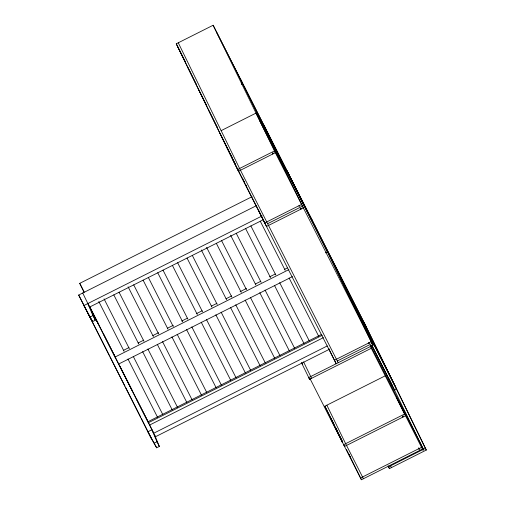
<?xml version="1.0" encoding="UTF-8"?>
<svg xmlns="http://www.w3.org/2000/svg" width="505" height="505" viewBox="0 0 505 505"><rect width="100%" height="100%" fill="white"/><g stroke="black" fill="none" stroke-linecap="round" stroke-linejoin="round"><path stroke-width="0.76" d="M328.9 348.936L336.191 363.739L237.577 169.503L176.264 43.796L213.142 25.25L364.989 324.343L426.302 450.056L389.424 468.602L388.534 466.847L422.729 449.652M241.346 84.31L242.684 83.641L216.437 31.941M221.133 130.65L255.997 113.114L284.025 168.316M237.577 169.503L274.455 150.957L373.069 345.193L371.055 346.209M272.34 153.4L273.009 153.065L272.851 152.737M84.133 292.357L79.739 283.349L252.045 196.691M154.789 435.342L159.346 446.445L156.67 447.79L151.456 438.769L78.698 295.046L256.319 205.718M262.158 215.894L83.836 305.575L92.604 321.609L95.287 320.265L91.418 310.562M263.238 219.751L89.638 307.059L88.949 305.651M301.592 204.411L264.715 222.957L258.516 210.244M267.618 223.696L302.482 206.16M301.037 208.268L300.368 208.609L300.21 208.275M90.231 316.938L92.914 315.587L87.857 303.555L82.719 293.02M123.327 350.419L128.958 347.591M138.105 342.99L143.729 340.162M152.876 335.56L158.507 332.726M167.647 328.13L173.278 325.296M181.718 321.054L187.349 318.219M196.495 313.624L202.12 310.79M211.267 306.194L216.898 303.36M226.044 298.764L231.669 295.93M240.115 291.688L246.446 288.5M255.587 283.905L260.517 281.424M269.657 276.828L275.288 273.994M284.435 269.399L287.25 267.985M288.917 269.601L115.146 356.991L114.18 355.021M325.46 252.866L327.467 251.85L259.551 118.075M118.707 364.004L292.471 276.614M321.079 334.651L148.015 421.688L148.495 422.672L322.266 335.282M323.452 337.624L149.682 425.014L89.77 306.958M327.297 345.931L153.697 433.24L149.587 424.812M365.166 328.206L366.51 327.53L314.161 224.422M329.778 349.088L155.477 436.743L87.857 303.555M154.296 443.119L156.979 441.768L151.917 429.736L147.896 431.756L156.67 447.79M368.581 342.964L369.25 342.63M334.411 360.235L371.289 341.689M337.315 360.974L372.179 343.444L309.975 215.982M370.386 346.544L308.7 377.563L309.59 379.318L371.276 348.298M405.528 415.766L344.517 446.452L324.848 406.197L385.858 375.512M402.529 416.461L403.198 416.12L403.034 415.792M360.532 477.995L421.542 447.316M418.86 448.661L419.156 449.248L419.832 448.907L419.535 448.326M396.444 397.214L404.638 414.018L343.627 444.697L361.422 479.75L422.433 449.065M364.099 322.594L425.412 448.301L423.398 449.311L388.995 378.775M87.39 312.589L92.604 321.609M244.464 87.144L265.92 129.4M267.7 132.903L289.15 175.159M290.93 178.663L312.38 220.919M256.256 111.39L326.432 249.653M340.881 279.271L395.005 385.883M344.176 285.963L396.52 389.065L394.512 390.081L372.078 345.893M259.292 119.805L285.54 171.504M425.412 448.301L426.302 450.056M371.933 345.445L392.72 386.382M273.331 153.722L273.035 153.141L272.365 153.476L272.662 154.063M299.579 205.421L299.875 206.008L299.206 206.343L298.909 205.762M301.359 208.925L301.062 208.344L300.393 208.679L300.69 209.266M369.275 342.699L369.572 343.286L368.902 343.621L368.606 343.04M403.52 416.783L403.224 416.196L402.548 416.53L402.845 417.117M176.264 43.796L185.67 62.317M338.205 362.729L239.591 168.493L178.278 42.786M390.548 465.837L391.438 467.586M187.91 67.594L196.192 83.956M198.503 89.316L206.785 105.671M209.095 111.037L215.963 124.596M216.191 125.006L217.384 127.393M220.01 133.415L229.005 151.165M230.318 153.76L231.031 155.161M231.359 155.767L232.073 157.169M226.448 146.595L235.69 164.8M242.444 178.101L243.151 179.502M243.947 181.068L244.654 182.469M245.998 185.108L246.705 186.503M232.25 158.494L258.282 209.777M260.271 221.209L285.186 270.276M289.1 277.99L318.674 336.216M250.884 225.931L275.799 274.998M279.713 282.712L309.287 340.938M245.626 228.576L270.541 277.643M274.455 285.357L303.991 343.539M363.436 478.74L345.641 443.687L326.861 405.187M311.604 378.308L303.543 361.851M324.848 406.197L334.051 424.358M335.882 427.969L336.576 429.345M336.898 429.97L337.605 431.371M330.8 418.323L342.062 440.499M335.238 427.413L342.649 442.026M346.493 449.595L350.685 457.846M236.239 233.297L261.154 282.364M265.068 290.078L294.642 348.305M302.028 362.912L302.741 364.313M309.862 378.34L342.27 442.172L341.304 440.196M230.621 235.242L255.89 285.009M259.804 292.723L289.378 350.95M221.594 240.664L246.503 289.731M250.417 297.445L279.991 355.672M216.329 243.309L241.245 292.376M245.159 300.09L274.733 358.316M206.627 247.368L231.858 297.098M235.772 304.812L265.346 363.032M201.331 249.975L226.6 299.743M230.514 307.457L260.088 365.683M192.298 255.391L217.213 304.464M221.127 312.172L250.701 370.399M187.039 258.036L211.948 307.109M215.862 314.823L245.436 373.05M177.653 262.758L202.562 311.831M206.476 319.539L236.05 377.765M172.388 265.403L197.303 314.476M201.217 322.184L230.76 380.372M163.001 270.125L187.917 319.198M191.831 326.905L221.405 385.132M157.743 272.769L182.659 321.843M186.572 329.55L216.146 387.777M148.356 277.491L173.272 326.565M177.186 334.272L206.76 392.499M143.098 280.136L168.007 329.209M171.921 336.917L201.495 395.144M133.711 284.858L158.62 333.931M162.541 341.639L192.108 399.865M128.093 286.802L153.362 336.576M157.276 344.284L186.85 402.51M119.06 292.225L143.976 341.292M147.889 349.005L177.463 407.232M113.802 294.87L138.717 343.943M142.631 351.65L172.205 409.877M104.062 298.891L129.331 348.658M133.244 356.372L162.818 414.599M98.797 301.536L124.066 351.31M127.98 359.017L157.522 417.199M79.739 283.349L84.013 291.757M89.839 307.04L98.734 324.57M103.721 334.379L115.462 357.515M120.089 366.63L132.19 390.46M136.817 399.575L148.558 422.71M92.914 315.587L95.287 320.265M156.979 441.768L159.346 446.445M78.698 295.046L109.307 355.331M110.014 356.732L124.962 386.173M125.676 387.581L140.624 417.023M141.337 418.424L151.456 438.769M311.755 219.486L373.069 345.193M287.635 171.971L303.612 204.658M286.745 170.223L301.832 201.154M264.399 126.212L280.376 158.898M263.509 124.464L278.596 155.395M240.279 78.704L303.372 207.915L266.495 226.461L258.573 210.219M213.142 25.25L275.345 152.712L238.467 171.258L177.154 45.545M418.475 447.847L419.156 449.248M388.048 465.774L389.424 468.602M256.104 205.301L256.793 206.715M348.942 454.254L361.422 479.75M301.397 362.514L309.59 379.318M370.758 345.622L370.089 345.963L423.026 450.233L423.695 449.898L370.758 345.622"/></g></svg>
